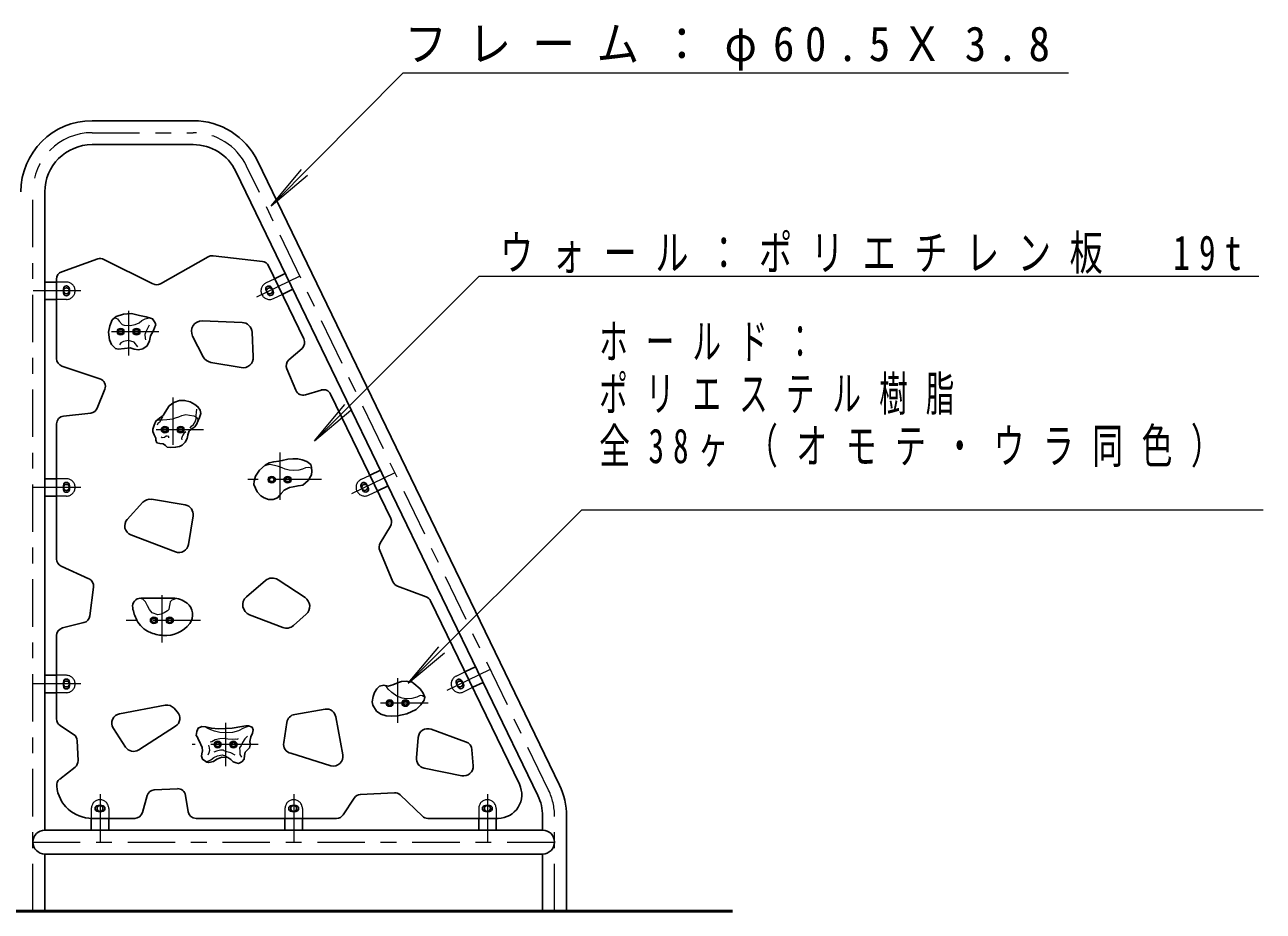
# Model space of a CAD drawing. Units: millimetres on the paper. Extents: x -385 to 0, y 0 to 267.
# Drawn here: x -242.5 to -164.2, y 63.5 to 119.6 of the extents above; entities that cross this region are included whole.
import ezdxf

# ---------------------------------------------------------------- set-up
doc = ezdxf.new("R2010")
doc.units = ezdxf.units.MM
for name, pattern in [('USER1', [4.5, 2.5, -2]), ('USER2', [6, 3, -1, 1, -1]), ('USER3', [8, 3, -1, 1, -1, 1, -1])]:
    doc.linetypes.add(name, pattern=pattern)
doc.layers.add('LY_1', color=7, linetype='Continuous', lineweight=13)
doc.styles.add('ＭＳ ゴシック', font='')
doc.styles.get('ＭＳ ゴシック').set_extended_font_data('MS Gothic')

msp = doc.modelspace()

# ---------------------------------------------------------------- linework, layer by layer
at = {"layer": 'LY_1'}
for p, q in [((-218.547, 116.546), (-226.897, 108.14)), ((-218.547, 116.546), (-176.474, 116.546)), ((-226.897, 108.14), (-224.977, 110.445)), ((-226.897, 108.14), (-224.606, 110.076)), ((-213.758, 103.683), (-224.166, 93.274)), ((-213.758, 103.683), (-164.429, 103.683)), ((-224.166, 93.274), (-222.238, 95.573)), ((-224.166, 93.274), (-221.868, 95.203)), ((-207.264, 88.908), (-218.232, 77.941)), ((-207.264, 88.908), (-164.155, 88.908)), ((-218.232, 77.941), (-216.303, 80.239)), ((-218.232, 77.941), (-215.934, 79.869))]:
    msp.add_line(p, q, dxfattribs=at)
at = {"layer": 'LY_1', "lineweight": 25}
for p, q in [((-238.229, 113.523), (-231.83, 113.523)), ((-238.229, 112.01), (-231.83, 112.01)), ((-208.672, 71.494), (-227.774, 110.979)), ((-210.034, 70.836), (-229.135, 110.32)), ((-241.222, 68.648), (-241.222, 109.016)), ((-230.579, 104.98), (-227.459, 104.615)), ((-240.146, 103.969), (-237.877, 104.776)), ((-237.486, 104.752), (-234.378, 103.198)), ((-233.908, 103.209), (-230.884, 104.919)), ((-224.832, 99.716), (-227.067, 104.336)), ((-240.479, 103.498), (-240.479, 98.473)), ((-226.654, 103.546), (-226.009, 103.858)), ((-240.506, 103.316), (-241.222, 103.316)), ((-240.041, 102.641), (-240.041, 102.891)), ((-239.666, 102.641), (-239.666, 102.891)), ((-227.116, 102.572), (-227.225, 102.797)), ((-226.778, 102.736), (-226.887, 102.961)), ((-226.175, 102.556), (-225.53, 102.867)), ((-240.506, 102.216), (-241.222, 102.216)), ((-234.309, 100.355), (-234.315, 100.322)), ((-231.26, 100.862), (-228.748, 100.763)), ((-231.199, 98.587), (-231.873, 99.901)), ((-228.114, 100.138), (-228.035, 98.586)), ((-224.951, 99.123), (-225.785, 98.389)), ((-237.733, 97.197), (-240.137, 97.998)), ((-228.808, 97.902), (-230.726, 98.238)), ((-225.916, 97.82), (-225.346, 96.468)), ((-237.904, 95.343), (-237.427, 96.537)), ((-224.74, 96.183), (-223.739, 96.488)), ((-219.333, 88.351), (-223.144, 96.227)), ((-240.034, 94.84), (-238.313, 95.032)), ((-240.479, 94.343), (-240.479, 85.796)), ((-232.171, 93.659), (-232.171, 93.631)), ((-240.506, 90.879), (-241.222, 90.879)), ((-220.637, 91.108), (-219.992, 91.42)), ((-240.041, 90.204), (-240.041, 90.454)), ((-239.666, 90.204), (-239.666, 90.454)), ((-221.099, 90.135), (-221.208, 90.36)), ((-220.761, 90.298), (-220.87, 90.523)), ((-220.158, 90.118), (-219.513, 90.43)), ((-240.506, 89.779), (-241.222, 89.779)), ((-236.008, 88.302), (-235.016, 89.384)), ((-234.471, 89.572), (-232.34, 89.217)), ((-231.843, 88.524), (-232.135, 86.718)), ((-219.355, 87.875), (-220.006, 86.797)), ((-232.948, 86.25), (-235.778, 87.328)), ((-219.2, 84.355), (-220.038, 86.344)), ((-238.426, 84.539), (-240.186, 85.341)), ((-238.373, 82.194), (-238.137, 84.02)), ((-228.472, 83.398), (-227.268, 84.433)), ((-226.467, 84.484), (-224.762, 83.356)), ((-218.913, 84.08), (-217.097, 83.408)), ((-233.115, 83.317), (-235.153, 83.318)), ((-211.203, 71.545), (-216.821, 83.157)), ((-226.175, 81.465), (-228.277, 82.272)), ((-224.688, 82.303), (-225.496, 81.588)), ((-240.1, 81.435), (-238.747, 81.773)), ((-240.479, 80.95), (-240.479, 75.678)), ((-240.506, 78.441), (-241.222, 78.441)), ((-214.62, 78.671), (-213.975, 78.983)), ((-240.041, 77.766), (-240.041, 78.016)), ((-239.666, 77.766), (-239.666, 78.016)), ((-215.082, 77.697), (-215.191, 77.922)), ((-214.744, 77.861), (-214.853, 78.086)), ((-214.141, 77.681), (-213.496, 77.992)), ((-240.506, 77.341), (-241.222, 77.341)), ((-233.6, 76.541), (-236.488, 76.01)), ((-232.84, 76.133), (-233.047, 76.356)), ((-225.399, 75.968), (-223.49, 76.304)), ((-240.253, 75.259), (-239.401, 74.701)), ((-235.284, 73.725), (-232.958, 75.213)), ((-226.113, 74.184), (-225.917, 75.461)), ((-222.815, 75.812), (-222.379, 73.414)), ((-236.886, 75.085), (-236.117, 73.904)), ((-217.6, 74.514), (-217.717, 73.221)), ((-214.603, 74.241), (-216.792, 75.028)), ((-239.175, 74.305), (-239.119, 73.053)), ((-228.242, 74.108), (-228.242, 74.087)), ((-214.126, 72.724), (-214.204, 73.719)), ((-223.121, 72.719), (-225.662, 73.505)), ((-239.308, 72.639), (-240.281, 71.867)), ((-217.236, 72.573), (-214.851, 72.084)), ((-235.052, 69.758), (-234.755, 70.828)), ((-234.299, 71.194), (-232.833, 71.269)), ((-232.313, 70.847), (-232.152, 69.814)), ((-222.345, 69.619), (-221.658, 70.674)), ((-219.109, 71.012), (-221.265, 70.9)), ((-218.737, 70.873), (-217.341, 69.531)), ((-237.604, 70.204), (-237.854, 70.204)), ((-237.604, 69.829), (-237.854, 69.829)), ((-225.354, 70.204), (-225.604, 70.204)), ((-225.354, 69.829), (-225.604, 69.829)), ((-213.104, 70.204), (-213.354, 70.204)), ((-213.104, 69.829), (-213.354, 69.829)), ((-238.279, 69.364), (-238.279, 68.648)), ((-235.534, 69.391), (-238.229, 69.391)), ((-237.179, 69.364), (-237.179, 68.648)), ((-222.764, 69.391), (-231.658, 69.391)), ((-226.029, 69.364), (-226.029, 68.648)), ((-224.929, 69.364), (-224.929, 68.648)), ((-212.553, 69.391), (-216.995, 69.391)), ((-213.779, 69.364), (-213.779, 68.648)), ((-212.679, 69.364), (-212.679, 68.648)), ((-209.735, 68.648), (-209.735, 69.532)), ((-208.222, 63.516), (-208.222, 69.532)), ((-241.222, 68.648), (-209.735, 68.648)), ((-241.222, 63.516), (-241.222, 67.135)), ((-241.222, 67.135), (-209.735, 67.135)), ((-209.735, 63.516), (-209.735, 67.135))]:
    msp.add_line(p, q, dxfattribs=at)
at = {"layer": 'LY_1', "linetype": 'USER2'}
for p, q in [((-238.229, 112.766), (-231.83, 112.766)), ((-209.353, 71.165), (-228.455, 110.65)), ((-241.979, 63.516), (-241.979, 109.016)), ((-227.815, 102.373), (-225.089, 103.692)), ((-238.95, 102.766), (-241.979, 102.766)), ((-235.922, 101.499), (-235.922, 98.672)), ((-234.011, 100.178), (-237.473, 100.178)), ((-233.125, 96.014), (-233.125, 92.676)), ((-231.175, 93.978), (-234.8, 93.978)), ((-226.364, 92.531), (-226.364, 89.062)), ((-221.798, 89.935), (-219.072, 91.254)), ((-238.95, 90.329), (-241.979, 90.329)), ((-223.722, 90.819), (-228.383, 90.819)), ((-233.819, 83.508), (-233.819, 80.377)), ((-231.375, 81.916), (-236.083, 81.916)), ((-215.781, 77.498), (-213.055, 78.817)), ((-238.95, 77.891), (-241.979, 77.891)), ((-218.911, 78.26), (-218.911, 75.441)), ((-216.98, 76.682), (-220.883, 76.682)), ((-229.79, 75.424), (-229.79, 72.699)), ((-227.716, 74.061), (-231.89, 74.061)), ((-237.729, 70.92), (-237.729, 67.891)), ((-225.479, 70.92), (-225.479, 67.891)), ((-213.229, 70.92), (-213.229, 67.891)), ((-208.979, 63.516), (-208.979, 69.532)), ((-241.979, 67.891), (-208.979, 67.891))]:
    msp.add_line(p, q, dxfattribs=at)
at = {"layer": 'LY_1', "linetype": 'USER1'}
for p, q in [((-227.241, 103.262), (-226.654, 103.546)), ((-239.854, 103.316), (-240.506, 103.316)), ((-239.854, 102.216), (-240.506, 102.216)), ((-226.762, 102.271), (-226.175, 102.556)), ((-239.854, 90.879), (-240.506, 90.879)), ((-221.224, 90.824), (-220.637, 91.108)), ((-220.745, 89.834), (-220.158, 90.118)), ((-239.854, 89.779), (-240.506, 89.779)), ((-239.854, 78.441), (-240.506, 78.441)), ((-215.207, 78.387), (-214.62, 78.671)), ((-214.728, 77.396), (-214.141, 77.681)), ((-239.854, 77.341), (-240.506, 77.341)), ((-238.279, 70.016), (-238.279, 69.364)), ((-237.179, 70.016), (-237.179, 69.364)), ((-226.029, 70.016), (-226.029, 69.364)), ((-224.929, 70.016), (-224.929, 69.364)), ((-213.779, 70.016), (-213.779, 69.364)), ((-212.679, 70.016), (-212.679, 69.364))]:
    msp.add_line(p, q, dxfattribs=at)
at = {"layer": 'LY_1', "lineweight": 50}
msp.add_line((-322.121, 63.516), (-197.729, 63.516), dxfattribs=at)
at = {"layer": 'LY_1', "lineweight": 25}
for points in [[(-234.309, 100.355), (-234.263, 100.486), (-234.204, 100.604), (-234.237, 100.741), (-234.4, 100.996), (-234.8, 101.114), (-235.225, 101.206), (-235.729, 101.324), (-236.246, 101.278), (-236.698, 101.14), (-236.959, 100.924), (-237.103, 100.551), (-237.195, 100.146), (-237.136, 99.661), (-237.005, 99.367), (-236.855, 99.21), (-236.756, 99.112), (-236.586, 99.079), (-236.181, 99.112), (-235.814, 99.164), (-235.572, 99.066), (-235.304, 99.033), (-235.016, 99.085), (-234.747, 99.288), (-234.59, 99.589), (-234.531, 99.917), (-234.368, 100.218), (-234.315, 100.322)], [(-232.171, 93.659), (-232.1, 93.9), (-231.93, 94.042), (-231.724, 94.163), (-231.604, 94.34), (-231.533, 94.51), (-231.44, 94.744), (-231.362, 95.007), (-231.391, 95.205), (-231.54, 95.432), (-231.738, 95.581), (-232.036, 95.73), (-232.377, 95.829), (-232.703, 95.822), (-233.064, 95.702), (-233.348, 95.482), (-233.61, 95.085), (-233.738, 94.872), (-233.972, 94.702), (-234.192, 94.517), (-234.313, 94.262), (-234.398, 94), (-234.398, 93.872), (-234.313, 93.645), (-234.192, 93.446), (-234.199, 93.319), (-234.135, 93.156), (-233.937, 93.106), (-233.731, 93.078), (-233.589, 92.971), (-233.476, 92.865), (-233.256, 92.858), (-232.951, 92.865), (-232.71, 92.907), (-232.533, 92.993), (-232.348, 93.184), (-232.221, 93.425), (-232.171, 93.631)], [(-224.891, 90.467), (-224.56, 90.765), (-224.357, 91.13), (-224.33, 91.359), (-224.357, 91.589), (-224.398, 91.778), (-224.654, 91.968), (-224.945, 92.076), (-225.215, 92.13), (-225.526, 92.136), (-225.857, 92.103), (-226.202, 92.022), (-226.418, 91.988), (-226.743, 91.947), (-227.027, 91.886), (-227.277, 91.738), (-227.642, 91.42), (-227.905, 91.028), (-227.973, 90.711), (-227.993, 90.501), (-227.783, 90.048), (-227.567, 89.791), (-227.344, 89.663), (-227.074, 89.562), (-226.783, 89.562), (-226.499, 89.663), (-226.276, 89.94), (-226.074, 90.15), (-225.736, 90.319), (-225.506, 90.373), (-225.202, 90.433), (-224.884, 90.467)], [(-217.19, 77.047), (-217.283, 77.313), (-217.487, 77.592), (-217.872, 77.918), (-217.98, 78.008), (-218.117, 78.034), (-218.364, 78.072), (-218.661, 78.052), (-218.848, 77.989), (-219.202, 77.847), (-219.502, 77.756), (-219.775, 77.808), (-220.047, 77.754), (-220.212, 77.591), (-220.36, 77.361), (-220.451, 77.09), (-220.518, 76.771), (-220.47, 76.546), (-220.243, 76.181), (-219.977, 75.978), (-219.627, 75.87), (-219.319, 75.856), (-218.91, 75.884), (-218.32, 76.008), (-217.737, 76.283), (-217.441, 76.572), (-217.224, 76.864), (-217.19, 77.057)], [(-228.242, 74.108), (-228.248, 74.248), (-228.188, 74.542), (-228.088, 74.776), (-228.034, 74.99), (-228.115, 75.157), (-228.342, 75.244), (-228.496, 75.251), (-228.757, 75.197), (-229.372, 75.097), (-230.228, 75.044), (-230.682, 75.09), (-231.037, 75.177), (-231.291, 75.204), (-231.512, 75.097), (-231.612, 74.883), (-231.645, 74.636), (-231.558, 74.522), (-231.518, 74.408), (-231.458, 74.295), (-231.264, 73.873), (-231.244, 73.673), (-231.291, 73.472), (-231.318, 73.318), (-231.244, 73.131), (-230.983, 72.951), (-230.85, 72.917), (-230.549, 72.998), (-230.335, 73.138), (-230.027, 73.258), (-229.653, 73.245), (-229.445, 73.111), (-229.298, 72.964), (-229.111, 72.904), (-228.964, 72.87), (-228.763, 72.977), (-228.61, 73.131), (-228.583, 73.372), (-228.543, 73.579), (-228.436, 73.686), (-228.269, 73.847), (-228.235, 74.027), (-228.242, 74.087)]]:
    msp.add_lwpolyline(points, dxfattribs=at)
at = {"layer": 'LY_1', "linetype": 'USER1'}
for points in [[(-236.813, 101.07), (-236.724, 101.042), (-236.619, 100.983), (-236.514, 100.852), (-236.331, 100.636), (-236.194, 100.584), (-235.827, 100.558), (-235.5, 100.63), (-235.258, 100.735), (-235.081, 100.885), (-234.872, 100.983), (-234.708, 101.042), (-234.547, 101.068)], [(-234.158, 94.559), (-234.05, 94.595), (-233.781, 94.595), (-233.504, 94.631), (-233.128, 94.666), (-232.958, 94.723), (-232.745, 94.787), (-232.554, 94.865), (-232.306, 94.936), (-232.079, 94.893), (-231.788, 94.851), (-231.596, 94.744), (-231.547, 94.631), (-231.528, 94.521)], [(-224.351, 91.542), (-224.546, 91.589), (-224.736, 91.562), (-224.932, 91.474), (-225.161, 91.42), (-225.465, 91.386), (-225.756, 91.413), (-226.026, 91.474), (-226.209, 91.562), (-226.432, 91.65), (-226.702, 91.717), (-226.993, 91.765), (-227.243, 91.717), (-227.359, 91.675)], [(-217.19, 77.045), (-217.325, 77.143), (-217.472, 77.166), (-217.697, 77.06), (-217.996, 76.974), (-218.36, 76.959), (-218.61, 76.997), (-218.958, 77.118), (-219.273, 77.358), (-219.495, 77.568), (-219.619, 77.737), (-219.734, 77.801)], [(-228.272, 75.232), (-228.429, 75.191), (-228.656, 75.09), (-228.977, 74.923), (-229.345, 74.83), (-229.793, 74.803), (-230.161, 74.83), (-230.482, 74.903), (-230.729, 74.99), (-230.943, 75.09), (-231.072, 75.186)], [(-231.081, 72.995), (-230.95, 72.998), (-230.729, 73.098), (-230.522, 73.232), (-230.295, 73.352), (-230.007, 73.405), (-229.786, 73.345), (-229.651, 73.244)]]:
    msp.add_lwpolyline(points, dxfattribs=at)
at = {"layer": 'LY_1'}
for points in [[(-234.61, 100.597), (-234.708, 100.42), (-234.819, 100.211), (-234.898, 100.008), (-234.878, 99.759), (-234.852, 99.661)], [(-235.336, 99.21), (-235.578, 99.524), (-235.932, 99.629), (-236.253, 99.563), (-236.41, 99.471), (-236.501, 99.347)], [(-233.781, 94.787), (-233.887, 94.617), (-233.951, 94.453), (-234.071, 94.368), (-234.114, 94.269)], [(-232.029, 94.078), (-231.944, 94.198), (-231.823, 94.305), (-231.71, 94.468), (-231.639, 94.666), (-231.639, 94.865), (-231.618, 95.092), (-231.596, 95.283)], [(-233.376, 93.454), (-233.384, 93.546), (-233.483, 93.56), (-233.54, 93.56), (-233.653, 93.489), (-233.788, 93.461), (-233.859, 93.503)], [(-232.299, 93.844), (-232.426, 93.737), (-232.497, 93.638), (-232.54, 93.546), (-232.575, 93.425), (-232.554, 93.34)], [(-230.756, 74.235), (-230.649, 74.255), (-230.448, 74.388), (-230.147, 74.449), (-229.887, 74.462), (-229.639, 74.428), (-229.358, 74.402), (-229.178, 74.428), (-229.058, 74.408), (-228.964, 74.442)], [(-228.409, 74.596), (-228.563, 74.422), (-228.71, 74.188), (-228.81, 74.001), (-228.897, 73.86), (-228.877, 73.646), (-228.877, 73.432), (-228.777, 73.272)], [(-230.87, 74.014), (-230.823, 73.86), (-230.809, 73.693), (-230.836, 73.546), (-230.91, 73.385)], [(-229.171, 73.392), (-229.459, 73.532), (-229.699, 73.593), (-229.867, 73.673), (-229.927, 73.706), (-230.114, 73.713), (-230.368, 73.633), (-230.522, 73.573)]]:
    msp.add_lwpolyline(points, dxfattribs=at)
at = {"layer": 'LY_1', "linetype": 'USER3'}
msp.add_lwpolyline([(-232.898, 83.3), (-233.197, 83.183), (-233.291, 83.081), (-233.314, 82.968), (-233.346, 82.755), (-233.373, 82.602), (-233.467, 82.51), (-233.665, 82.383), (-233.86, 82.299), (-234.075, 82.264), (-234.426, 82.395), (-234.604, 82.6), (-234.725, 82.84), (-234.861, 83.089), (-235.024, 83.25), (-235.248, 83.31)], dxfattribs=at)
at = {"layer": 'LY_1', "lineweight": 25}
for centre, radius in [((-239.854, 102.766), 0.188), ((-227.001, 102.766), 0.188), ((-236.422, 100.178), 0.163), ((-235.422, 100.178), 0.163), ((-233.625, 93.978), 0.163), ((-232.625, 93.978), 0.163), ((-226.864, 90.819), 0.163), ((-225.864, 90.819), 0.163), ((-239.854, 90.329), 0.188), ((-220.985, 90.329), 0.188), ((-234.319, 81.916), 0.163), ((-233.319, 81.916), 0.163), ((-239.854, 77.891), 0.188), ((-214.968, 77.891), 0.188), ((-219.411, 76.682), 0.163), ((-218.411, 76.682), 0.163), ((-230.29, 74.061), 0.163), ((-229.29, 74.061), 0.163), ((-237.729, 70.016), 0.188), ((-225.479, 70.016), 0.188), ((-213.229, 70.016), 0.188)]:
    msp.add_circle(centre, radius, dxfattribs=at)
at = {"layer": 'LY_1'}
for centre, radius in [((-236.422, 100.178), 0.225), ((-236.422, 100.178), 0.15), ((-236.422, 100.178), 0.125), ((-235.422, 100.178), 0.225), ((-235.422, 100.178), 0.15), ((-235.422, 100.178), 0.125), ((-233.625, 93.978), 0.225), ((-233.625, 93.978), 0.15), ((-233.625, 93.978), 0.125), ((-232.625, 93.978), 0.225), ((-232.625, 93.978), 0.15), ((-232.625, 93.978), 0.125), ((-226.864, 90.819), 0.225), ((-226.864, 90.819), 0.15), ((-226.864, 90.819), 0.125), ((-225.864, 90.819), 0.225), ((-225.864, 90.819), 0.15), ((-225.864, 90.819), 0.125), ((-234.319, 81.916), 0.225), ((-234.319, 81.916), 0.15), ((-234.319, 81.916), 0.125), ((-233.319, 81.916), 0.225), ((-233.319, 81.916), 0.15), ((-233.319, 81.916), 0.125), ((-219.411, 76.682), 0.225), ((-219.411, 76.682), 0.15), ((-219.411, 76.682), 0.125), ((-218.411, 76.682), 0.225), ((-218.411, 76.682), 0.15), ((-218.411, 76.682), 0.125), ((-230.29, 74.061), 0.225), ((-230.29, 74.061), 0.15), ((-230.29, 74.061), 0.125), ((-229.29, 74.061), 0.225), ((-229.29, 74.061), 0.15), ((-229.29, 74.061), 0.125)]:
    msp.add_circle(centre, radius, dxfattribs=at)
at = {"layer": 'LY_1', "lineweight": 25}
for centre, radius, start, end in [((-238.229, 109.016), 4.506, 90, 180), ((-231.83, 109.016), 4.506, 25.81657, 90), ((-238.229, 109.016), 2.994, 90, 180), ((-231.83, 109.016), 2.994, 25.81657, 90), ((-230.638, 104.484), 0.5, 83.32553, 119.47589), ((-237.71, 104.305), 0.5, 63.43495, 109.57313), ((-227.517, 104.119), 0.5, 25.81657, 83.32553), ((-239.979, 103.498), 0.5, 109.57313, 180), ((-239.854, 102.891), 0.188, 0, 180), ((-239.854, 102.641), 0.188, 180, 0), ((-234.154, 103.645), 0.5, 243.43495, 299.47589), ((-227.056, 102.879), 0.188, 25.81657, 205.81657), ((-226.947, 102.654), 0.188, 205.81657, 25.81657), ((-231.286, 100.203), 0.66, 87.75426, 207.14968), ((-228.774, 100.104), 0.66, 2.93567, 87.75426), ((-225.282, 99.498), 0.5, 311.34069, 25.81657), ((-239.979, 98.473), 0.5, 180, 251.56505), ((-230.612, 98.888), 0.66, 207.14968, 260.07375), ((-228.694, 98.552), 0.66, 260.07375, 2.93567), ((-225.455, 98.014), 0.5, 131.34069, 202.85564), ((-237.891, 96.723), 0.5, 338.19859, 71.56505), ((-224.885, 96.662), 0.5, 202.85564, 286.93592), ((-223.594, 96.01), 0.5, 25.81657, 106.93591), ((-239.979, 94.343), 0.5, 96.34019, 180), ((-238.368, 95.528), 0.5, 276.34019, 338.19859), ((-239.854, 90.454), 0.188, 0, 180), ((-239.854, 90.204), 0.188, 180, 0), ((-221.039, 90.442), 0.188, 25.81657, 205.81657), ((-220.93, 90.216), 0.188, 205.81657, 25.81657), ((-234.57, 88.975), 0.605, 80.53768, 137.48955), ((-232.44, 88.62), 0.605, 350.78897, 80.53768), ((-235.562, 87.893), 0.605, 137.48955, 249.14554), ((-219.783, 88.133), 0.5, 328.88725, 25.81657), ((-232.733, 86.815), 0.605, 249.14554, 350.78897), ((-219.578, 86.539), 0.5, 148.88725, 204.34777), ((-239.979, 85.796), 0.5, 180, 245.50565), ((-238.633, 84.084), 0.5, 352.64762, 65.50565), ((-226.834, 83.929), 0.665, 56.5179, 130.67815), ((-218.74, 84.549), 0.5, 202.83943, 249.69327), ((-235.153, 82.8), 0.518, 89.96439, 189.81044), ((-233.115, 81.91), 1.407, 50.60786, 89.96439), ((-228.039, 82.893), 0.665, 130.67815, 249.00599), ((-225.129, 82.801), 0.665, 311.49954, 56.5179), ((-217.271, 82.939), 0.5, 25.81657, 69.69327), ((-232.956, 83.181), 2.748, 189.81044, 206.92563), ((-232.829, 82.259), 0.955, 325.06407, 50.60786), ((-238.869, 82.258), 0.5, 284.03624, 352.64762), ((-233.93, 82.686), 1.656, 206.92563, 246.54806), ((-233.604, 82.938), 1.982, 266.04442, 321.82559), ((-225.937, 82.087), 0.665, 249.00599, 311.49954), ((-239.979, 80.95), 0.5, 104.03624, 180), ((-233.563, 83.531), 2.577, 246.54806, 266.04442), ((-239.854, 78.016), 0.188, 0, 180), ((-239.854, 77.766), 0.188, 180, 0), ((-215.022, 78.004), 0.188, 25.81657, 205.81657), ((-214.913, 77.779), 0.188, 205.81657, 25.81657), ((-236.379, 75.415), 0.605, 100.41339, 213.08748), ((-233.491, 75.946), 0.605, 42.76083, 100.41339), ((-233.285, 75.723), 0.605, 302.62004, 42.76083), ((-223.41, 75.704), 0.605, 10.30485, 97.59464), ((-239.979, 75.678), 0.5, 180, 236.76829), ((-225.319, 75.369), 0.605, 97.59464, 171.25384), ((-239.675, 74.283), 0.5, 2.56377, 56.76829), ((-216.997, 74.459), 0.605, 70.23283, 174.80557), ((-235.61, 74.235), 0.605, 213.08748, 302.62004), ((-225.515, 74.092), 0.605, 171.25384, 255.96376), ((-214.807, 73.672), 0.605, 4.46716, 70.23283), ((-239.619, 73.03), 0.5, 308.39517, 2.56377), ((-222.974, 73.306), 0.605, 255.96376, 10.30485), ((-217.115, 73.166), 0.605, 174.80557, 258.40783), ((-214.73, 72.677), 0.605, 258.40783, 4.46716), ((-239.971, 71.475), 0.5, 128.39516, 185.44538), ((-238.229, 71.641), 2.25, 185.44538, 270), ((-212.553, 70.891), 1.5, 270, 25.81657), ((-212.729, 69.532), 4.506, 0, 25.81657), ((-234.273, 70.694), 0.5, 92.96094, 164.47589), ((-232.807, 70.77), 0.5, 8.88066, 92.96094), ((-221.239, 70.401), 0.5, 91.4688, 146.92932), ((-219.084, 70.513), 0.5, 46.1233, 92.97714), ((-212.729, 69.532), 2.994, 0, 25.81657), ((-237.854, 70.016), 0.188, 90, 270), ((-237.604, 70.016), 0.188, 270, 90), ((-235.534, 69.891), 0.5, 270, 344.47589), ((-231.658, 69.891), 0.5, 188.88066, 270), ((-225.604, 70.016), 0.188, 90, 270), ((-225.354, 70.016), 0.188, 270, 90), ((-213.354, 70.016), 0.188, 90, 270), ((-213.104, 70.016), 0.188, 270, 90), ((-222.764, 69.891), 0.5, 270, 326.92932), ((-216.995, 69.891), 0.5, 226.1233, 270), ((-241.222, 67.891), 0.756, 90, 270), ((-209.735, 67.891), 0.756, 270, 90)]:
    msp.add_arc(centre, radius, start, end, dxfattribs=at)
at = {"layer": 'LY_1', "linetype": 'USER2'}
for centre, start, end in [((-238.229, 109.016), 90, 180), ((-231.83, 109.016), 25.81657, 90), ((-212.729, 69.532), 0, 25.81657)]:
    msp.add_arc(centre, 3.75, start, end, dxfattribs=at)
at = {"layer": 'LY_1', "linetype": 'USER1'}
for centre, start, end in [((-239.854, 102.766), 270, 90), ((-227.001, 102.766), 115.81657, 295.81657), ((-239.854, 90.329), 270, 90), ((-220.985, 90.329), 115.81657, 295.81657), ((-239.854, 77.891), 270, 90), ((-214.968, 77.891), 115.81657, 295.81657), ((-237.729, 70.016), 0, 180), ((-225.479, 70.016), 0, 180), ((-213.229, 70.016), 0, 180)]:
    msp.add_arc(centre, 0.55, start, end, dxfattribs=at)

# ---------------------------------------------------------------- texts
at = {"layer": 'LY_1', "char_height": 2.199, "style": 'ＭＳ ゴシック'}
for s, insert, attachment_point in [('\\T1.5;\\W0.9;フレーム：φ60.5Ｘ3.8', (-218.474, 116.696), 7), ('\\T1.56;\\W0.7;ウォール：ポリエチレン板\u300019t', (-212.429, 103.833), 7), ('\\T1.64;\\W0.6;ホールド：', (-206.155, 100.658), 1), ('\\T1.64;\\W0.6;ポリエステル樹脂', (-206.155, 97.358), 1), ('\\T1.6;\\W0.65;全38ヶ（オモテ・ウラ同色）', (-206.155, 94.058), 1)]:
    msp.add_mtext(s, dxfattribs=dict(at, insert=insert, attachment_point=attachment_point))

doc.saveas('drawing.dxf')
